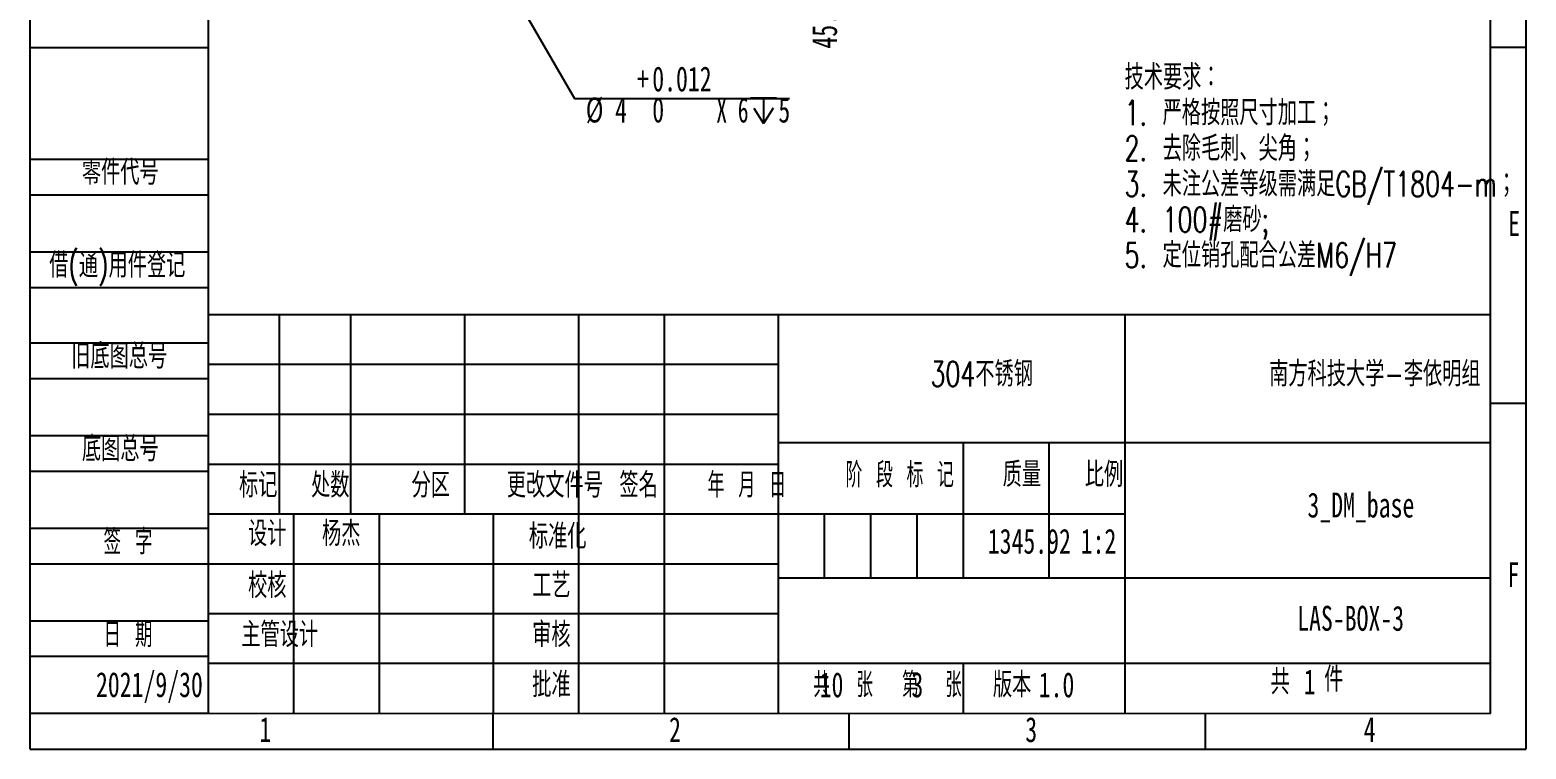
# Model space of a CAD drawing. Header units: millimetres. Extents: x 0 to 210, y 0 to 297.
# Drawn here: x 0 to 210, y 0 to 101 of the extents above; entities that cross this region are included whole.
import ezdxf

# ---------------------------------------------------------------- set-up
doc = ezdxf.new("R2010")
doc.units = ezdxf.units.MM
doc.layers.add('图框', color=7, linetype='Continuous')
doc.layers.add('图纸格式', color=7, linetype='Continuous')
doc.styles.add('SLDTEXTSTYLE0', font='TXT', dxfattribs={"width": 0.7, "bigfont": 'bigfont'})
doc.styles.add('SLDTEXTSTYLE1', font='TXT', dxfattribs={"width": 0.62, "bigfont": 'bigfont'})
doc.styles.add('SLDTEXTSTYLE2', font='TXT', dxfattribs={"width": 0.614286, "bigfont": 'bigfont'})
doc.styles.add('SLDTEXTSTYLE3', font='TXT', dxfattribs={"width": 0.6, "bigfont": 'bigfont'})
doc.styles.add('SLDTEXTSTYLE4', font='TXT', dxfattribs={"width": 0.633333, "bigfont": 'bigfont'})
doc.styles.add('SLDTEXTSTYLE5', font='TXT', dxfattribs={"width": 0.7})
doc.styles.add('SLDTEXTSTYLE8', font='TXT', dxfattribs={"width": 0.633333})
doc.dimstyles.new('SLDDIMSTYLE13', dxfattribs={"dimtxt": 3.5, "dimasz": 4.08, "dimexe": 0, "dimexo": 0.0625, "dimgap": 0.875, "dimtad": 0, "dimtih": 1, "dimtoh": 1, "dimdec": 6, "dimlfac": 2, "dimrnd": 1e-09, "dimzin": 12, "dimdsep": 46, "dimtxsty": 'SLDTEXTSTYLE5', "dimsah": 1, "dimcen": 0, "dimadec": 0, "dimazin": 3, "dimtol": 1, "dimtp": 0.012, "dimtfac": 1, "dimtofl": 0, "dimtmove": 0, "dimatfit": 3, "dimfxl": 0, "dimfrac": 2, "dimtolj": 1, "dimtzin": 0, "dimarcsym": 0})
doc.dimstyles.new('SLDDIMSTYLE2', dxfattribs={"dimtxt": 3.5, "dimasz": 4.08, "dimexe": 0, "dimexo": 0.0625, "dimgap": 0.875, "dimtad": 0, "dimtih": 1, "dimtoh": 1, "dimlfac": 2, "dimrnd": 1e-09, "dimzin": 12, "dimdsep": 46, "dimtxsty": 'SLDTEXTSTYLE5', "dimsah": 1, "dimcen": 0.09, "dimadec": 0, "dimazin": 3, "dimtfac": 1, "dimtofl": 0, "dimtmove": 0, "dimatfit": 3, "dimfxl": 0, "dimfrac": 2, "dimtolj": 1, "dimtzin": 12, "dimarcsym": 0})

# ---------------------------------------------------------------- blocks, each defined once
blk = doc.blocks.new('SW_NOTE_0')
at = {"layer": '图纸格式', "color": 0, "char_height": 3.5, "attachment_point": 1, "style": 'SLDTEXTSTYLE0'}
for s, insert in [('技术要求：', (0, 4.51)), ('1. 严格按照尺寸加工；', (0, -0.49)), ('2. 去除毛刺、尖角；', (0, -5.49)), ('3. 未注公差等级需满足GB/T1804-m；', (0, -10.49)), ('4. 100#磨砂;', (0, -15.49)), ('5. 定位销孔配合公差M6/H7', (0, -20.49))]:
    blk.add_mtext(s, dxfattribs=dict(at, insert=insert))
blk = doc.blocks.new('_D_15')
at = {"layer": '图纸格式'}
for p, q in [((115.58, 116), (115.58, 145.24)), ((112.12, 111), (115.58, 116)), ((112.12, 111), (112.12, 106)), ((116.5, 107.01), (112.12, 107.01))]:
    blk.add_line(p, q, dxfattribs=at)
blk.add_solid([(112.12, 107.01), (116.2, 106.51), (116.2, 107.52)], dxfattribs=at)
at = {"layer": '图纸格式', "insert": (109.78, 98.33), "char_height": 3.5, "attachment_point": 1, "rotation": 90, "style": 'SLDTEXTSTYLE5'}
blk.add_mtext('45.57', dxfattribs=at)
blk = doc.blocks.new('SW_SYMBOL_HOLE_DEPTH')
at = {"layer": '图纸格式', "color": 0}
for p, q in [((0, 875), (800, 875)), ((100, 555), (400, 75)), ((400, 875), (400, 75)), ((700, 555), (400, 75))]:
    blk.add_line(p, q, dxfattribs=at)
blk = doc.blocks.new('_D_54')
at = {"layer": '图纸格式'}
for p, q in [((53.36, 131.31), (53.86, 130.44)), ((53.86, 130.44), (76.43, 91.33)), ((76.43, 91.33), (106.59, 91.33))]:
    blk.add_line(p, q, dxfattribs=at)
blk.add_solid([(53.86, 130.44), (55.46, 126.65), (56.34, 127.16)], dxfattribs=at)
at = {"layer": '图纸格式', "xscale": 0.004511737089201878, "yscale": 0.004511737089201878, "zscale": 0.004511737089201878}
blk.add_blockref('SW_SYMBOL_HOLE_DEPTH', (101.16, 87.46), dxfattribs=at)
at = {"layer": '图纸格式', "char_height": 3.5, "attachment_point": 1}
for s, insert, style in [('+', (85.2, 95.82), 'SLDTEXTSTYLE5'), ('0.012', (87.35, 95.82), 'SLDTEXTSTYLE5'), ('%%c', (78.02, 91.46), 'SLDTEXTSTYLE5'), ('4', (82.13, 91.45), 'SLDTEXTSTYLE5'), ('0', (87.35, 91.46), 'SLDTEXTSTYLE5'), ('X 6', (96.34, 91.45), 'SLDTEXTSTYLE8'), ('5', (105.05, 91.45), 'SLDTEXTSTYLE5')]:
    blk.add_mtext(s, dxfattribs=dict(at, insert=insert, style=style))

msp = doc.modelspace()

# ---------------------------------------------------------------- linework, layer by layer
at = {"layer": '图框'}
for p, q in [((0, 297), (0, 0)), ((210, 0), (210, 297)), ((0, 98.5), (25, 98.5)), ((210, 98.5), (205, 98.5)), ((0, 82.79059372), (25, 82.79059372)), ((0, 77.79059372), (25, 77.79059372)), ((0, 69.79059372), (25, 69.79059372)), ((0, 64.79059372), (25, 64.79059372)), ((25.01325671, 61.0216466), (24.99810284, 5.02164865)), ((0, 57), (25, 57)), ((25, 54), (105, 54)), ((0, 52), (25, 52)), ((210, 48.5), (205, 48.5)), ((25, 47), (105, 47)), ((0, 44), (25, 44)), ((0, 39), (25, 39)), ((111.5, 33), (111.5, 24)), ((118, 33), (118, 24)), ((124.5, 33), (124.5, 24)), ((0, 31), (25, 31)), ((0, 26), (25, 26)), ((0, 18), (25, 18)), ((0, 13), (25, 13)), ((-0.00189625, 5.02841377), (24.99810284, 5.02164865)), ((64.99999231, -0.02841395), (64.99999231, 4.97158605)), ((153.6900128, 4.99715582), (153.6900128, 4.98682399)), ((165, -0.02841395), (165, 4.98376345)), ((-0.00000769, -0.02841395), (209.99999231, -0.02841395))]:
    msp.add_line(p, q, dxfattribs=at)
at = {"layer": '图框', "lineweight": 25}
for p, q in [((25, 292), (25, 5)), ((205, 4.97293926), (205, 292)), ((25, 61), (205, 61)), ((35, 61), (35, 33)), ((45, 61), (45, 33)), ((61, 61), (61, 33)), ((77, 61), (77, 5)), ((89, 61), (89, 5)), ((105, 61), (105, 4.99999974)), ((153.6900128, 60.98683224), (153.6900128, 4.99715582)), ((105, 43), (205, 43)), ((131, 43), (131, 24)), ((143, 43), (143, 24)), ((25, 40), (105, 40)), ((25, 33), (105, 33)), ((37, 33), (37, 5)), ((49, 33), (49, 5)), ((64.99999231, 32.97158605), (64.99999231, 4.97158605)), ((105.01329698, 32.98682811), (153.6900128, 32.98682811)), ((25, 26), (105, 26)), ((105, 24), (205, 24)), ((25, 19), (105, 19)), ((24.99999707, 12.02164839), (105, 12.02164839)), ((105, 12.02164839), (205, 12.04870888)), ((131, 12.02868412), (131, 4.99296402)), ((24.99810284, 5.02164865), (205, 4.97293926)), ((114.99905142, -0.02841395), (114.99905142, 4.99729395))]:
    msp.add_line(p, q, dxfattribs=at)

# ---------------------------------------------------------------- block references
at = {"layer": '图纸格式'}
msp.add_blockref('SW_NOTE_0', (153.6467617, 91.56383266), dxfattribs=at)

# ---------------------------------------------------------------- texts
at = {"layer": '图框', "char_height": 3.5}
for s, insert, attachment_point, style in [('零件代号', (7.29211667, 82.70329204), 1, 'SLDTEXTSTYLE0'), ('E', (208.31788194, 75.52069777), 2, 'SLDTEXTSTYLE5'), ('借(通)用件登记', (2.70461632, 69.67773255), 1, 'SLDTEXTSTYLE0'), ('旧底图总号', (5.79211643, 56.90530001), 1, 'SLDTEXTSTYLE0'), ('304不锈钢', (133.58640904, 54.3990526), 2, 'SLDTEXTSTYLE0'), ('南方科技大学-李依明组', (188.77901833, 54.39905289), 2, 'SLDTEXTSTYLE0'), ('底图总号', (7.29211667, 43.88526413), 1, 'SLDTEXTSTYLE0'), ('阶 段 标 记', (122.08305005, 40.21624708), 2, 'SLDTEXTSTYLE2'), ('质量', (139.22666099, 40.28618167), 2, 'SLDTEXTSTYLE0'), ('比例', (150.75914226, 40.28618167), 2, 'SLDTEXTSTYLE0'), ('标记', (32.04010752, 38.78855981), 2, 'SLDTEXTSTYLE0'), ('处数', (42.16063697, 38.78855981), 2, 'SLDTEXTSTYLE0'), ('分区', (56.25990084, 38.78855981), 2, 'SLDTEXTSTYLE0'), ('更改文件号', (73.68047433, 38.78855981), 2, 'SLDTEXTSTYLE0'), ('签名', (85.44110771, 38.78855981), 2, 'SLDTEXTSTYLE0'), ('年 月 日', (100.61729645, 38.78855981), 2, 'SLDTEXTSTYLE1'), ('3_DM_base', (186.81512926, 35.99341121), 2, 'SLDTEXTSTYLE5'), ('设计', (33.31082705, 31.97276116), 2, 'SLDTEXTSTYLE0'), ('杨杰', (43.69188705, 31.97276145), 2, 'SLDTEXTSTYLE0'), ('标准化', (74.07404119, 31.59203863), 2, 'SLDTEXTSTYLE0'), ('签 字', (13.76749305, 30.80699396), 2, 'SLDTEXTSTYLE4'), ('1345.92', (140.27691596, 30.90835364), 2, 'SLDTEXTSTYLE5'), ('1:2', (149.98622562, 30.90835364), 2, 'SLDTEXTSTYLE5'), ('F', (208.22430554, 26.21096062), 2, 'SLDTEXTSTYLE5'), ('校核', (33.31082705, 24.70216765), 2, 'SLDTEXTSTYLE0'), ('工艺', (73.19661051, 24.70216765), 2, 'SLDTEXTSTYLE0'), ('LAS-BOX-3', (185.37745564, 20.08420473), 2, 'SLDTEXTSTYLE5'), ('日 期', (13.76749305, 17.7869982), 2, 'SLDTEXTSTYLE4'), ('主管设计', (35.06082713, 17.78791054), 2, 'SLDTEXTSTYLE0'), ('审核', (73.19661051, 17.79738322), 2, 'SLDTEXTSTYLE0'), ('2021/9/30', (16.76850515, 10.77839845), 2, 'SLDTEXTSTYLE5'), ('批准', (73.19904103, 10.77839816), 2, 'SLDTEXTSTYLE0'), ('共  张', (114.13669954, 10.74831967), 2, 'SLDTEXTSTYLE3'), ('10', (110.84850132, 10.74831996), 1, 'SLDTEXTSTYLE5'), ('第  张', (126.6114846, 10.74831967), 2, 'SLDTEXTSTYLE3'), ('3', (123.72354153, 10.74831996), 1, 'SLDTEXTSTYLE5'), ('版本', (137.85227334, 10.74831967), 2, 'SLDTEXTSTYLE0'), ('1.0', (141.58901891, 10.74831996), 1, 'SLDTEXTSTYLE5'), ('共', (174.12816581, 11.16637501), 1, 'SLDTEXTSTYLE0'), ('件', (181.66002737, 11.52216087), 1, 'SLDTEXTSTYLE0'), ('1', (33.04444444, 4.46096062), 2, 'SLDTEXTSTYLE5'), ('2', (90.54444444, 4.46096062), 2, 'SLDTEXTSTYLE5'), ('3', (140.54444444, 4.46096062), 2, 'SLDTEXTSTYLE5'), ('4', (188.04444444, 4.46096062), 2, 'SLDTEXTSTYLE5')]:
    msp.add_mtext(s, dxfattribs=dict(at, insert=insert, attachment_point=attachment_point, style=style))
at = {"layer": '图纸格式', "insert": (178.79285063, 11.1663753), "char_height": 3.5, "attachment_point": 1, "style": 'SLDTEXTSTYLE5'}
msp.add_mtext('1', dxfattribs=at)

# ---------------------------------------------------------------- dimensions: what is measured, and where the dimension line sits
at = {"layer": '图纸格式'}
dim = msp.add_ordinate_dim(feature_location=(115.58378716, 145.24485604), offset=(-3.46184165, -39.24687387), dtype=1, origin=(138.36932178, 112.30612204), dimstyle='SLDDIMSTYLE2', dxfattribs=at)
dim.commit()
dim.dimension.update_dxf_attribs({"geometry": '_D_15', "text_midpoint": (112.12194552, 102.16256577)})
dim = msp.add_radius_dim(center=(53.36080101, 131.30612204), mpoint=(53.86066636, 130.44001891), text='%%c<> X 6{\\fGDT;x}5\\P', dimstyle='SLDDIMSTYLE13', override={"dimpost": '<>'}, dxfattribs=at)
dim.commit()
dim.dimension.update_dxf_attribs({"geometry": '_D_54', "text_midpoint": (92.30406337, 91.29833283), "dimtype": 164})

doc.saveas('drawing.dxf')
